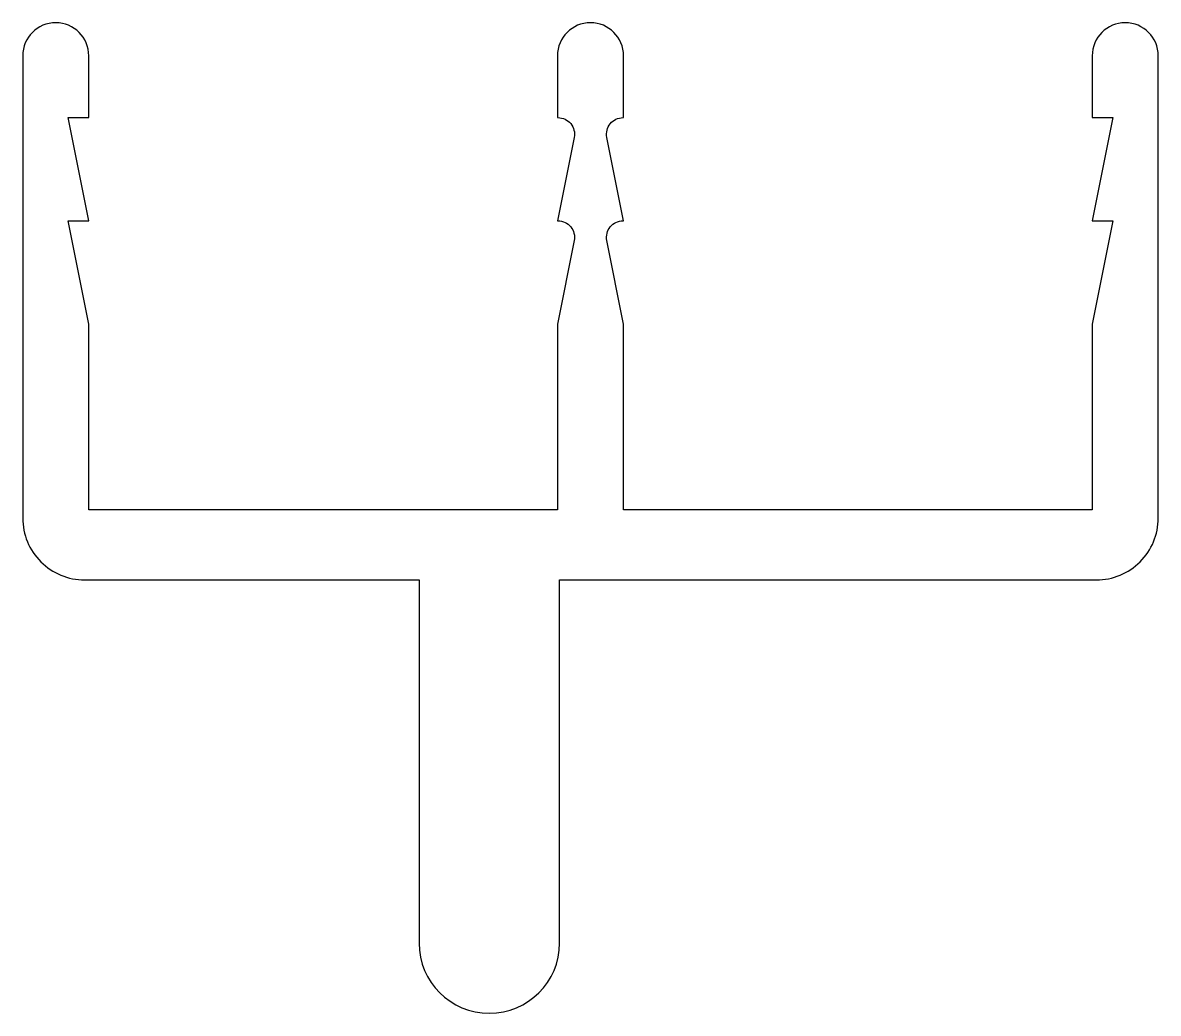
# Model space of a CAD drawing. Extents: x 165.4 to 192.9, y 213.6 to 237.6.
import ezdxf

# ---------------------------------------------------------------- set-up
doc = ezdxf.new("R2010")
doc.units = 0
doc.layers.get('0').update_dxf_attribs({"linetype": 'CONTINUOUS'})

msp = doc.modelspace()

# ---------------------------------------------------------------- linework, layer by layer
msp.add_lwpolyline([(192.873, 225.637), (192.873, 236.837, 1), (191.273, 236.837), (191.273, 235.337), (191.773, 235.337), (191.273, 232.837), (191.773, 232.837), (191.273, 230.337), (191.273, 225.837), (179.923, 225.837), (179.923, 230.337), (179.519, 232.359, -0.473285), (179.911, 232.837), (179.923, 232.837), (179.519, 234.859, -0.473285), (179.911, 235.337), (179.923, 235.337), (179.923, 236.837, 1), (178.323, 236.837), (178.323, 235.337), (178.335, 235.337, -0.473285), (178.728, 234.859), (178.323, 232.837), (178.335, 232.837, -0.473285), (178.728, 232.359), (178.323, 230.337), (178.323, 225.837), (166.973, 225.837), (166.973, 230.337), (166.473, 232.837), (166.973, 232.837), (166.473, 235.337), (166.973, 235.337), (166.973, 236.837, 1), (165.373, 236.837), (165.373, 225.637, 0.414214), (166.873, 224.137), (174.973, 224.137), (174.973, 215.337, 1), (178.373, 215.337), (178.373, 224.137), (191.373, 224.137, 0.414214)], format="xyb", close=True)

doc.saveas('drawing.dxf')
